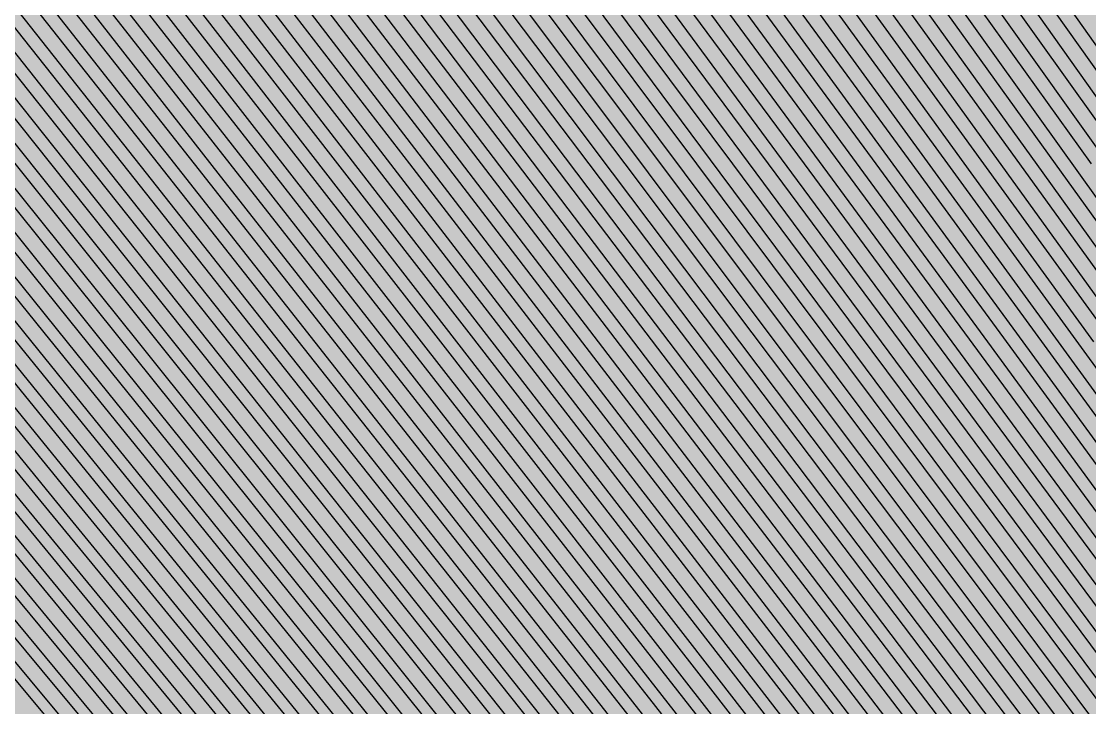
# Model space of a CAD drawing. Header units: metres. Extents: x -7231 to 10969, y -37556 to 1873.
# Drawn here: x 516.9 to 659.1, y -18491.2 to -18399.9 of the extents above; entities that cross this region are included whole.
import ezdxf

# ---------------------------------------------------------------- set-up
doc = ezdxf.new("R2010")
doc.units = ezdxf.units.M
for name, color, linetype in [('Metal1', 4, 'CONTINUOUS'), ('Metal2', 3, 'CONTINUOUS'), ('Polyimide', 7, 'CONTINUOUS')]:
    doc.layers.add(name, color=color, linetype=linetype)

msp = doc.modelspace()

# ---------------------------------------------------------------- hatches: boundary and pattern name
at = {"layer": 'Polyimide'}
msp.add_hatch(color=7, dxfattribs=at).paths.add_polyline_path([(4065.69, -468), (4066.67, -501.99), (4068.51, -535.99), (4071.41, -569.99), (4075.54, -603.99), (4081.04, -637.99), (4088.01, -671.99), (4096.52, -705.98), (4106.62, -739.98), (4118.33, -773.98), (4131.63, -807.98), (4146.49, -841.98), (4162.87, -875.98), (4180.68, -909.97), (4199.83, -943.97), (4220.22, -977.97), (4241.73, -1011.97), (4264.21, -1045.97), (4287.52, -1079.96), (4311.51, -1113.96), (4336.01, -1147.96), (4360.86, -1181.96), (4385.88, -1215.96), (4410.89, -1249.96), (4435.74, -1283.95), (4460.24, -1317.95), (4484.23, -1351.95), (4507.54, -1385.95), (4530.02, -1419.95), (4551.53, -1453.94), (4571.92, -1487.94), (4591.07, -1521.94), (4608.88, -1555.94), (4625.26, -1589.94), (4640.12, -1623.94), (4653.42, -1657.93), (4665.13, -1691.93), (4675.23, -1725.93), (4683.74, -1759.93), (4690.71, -1793.93), (4696.21, -1827.93), (4700.34, -1861.92), (4703.24, -1895.92), (4705.08, -1929.92), (4706.06, -1963.92), (4706.44, -1997.92), (4706.5, -2031.91), (4706.5, -4793.02), (4709.95, -4838.39), (4720.22, -4882.71), (4737.08, -4924.98), (4760.13, -4964.2), (4788.85, -4999.49), (4822.58, -5030.03), (4860.53, -5055.12), (4901.85, -5074.18), (4901.85, -5074.18), (4970.68, -5105.23), (5034.7, -5145.26), (5092.76, -5193.54), (5143.8, -5249.19), (5186.89, -5311.2), (5221.24, -5378.44), (5246.23, -5449.69), (5261.41, -5523.66), (5266.5, -5599), (5261.41, -5674.34), (5246.23, -5748.31), (5221.24, -5819.56), (5186.89, -5886.8), (5143.8, -5948.81), (5092.76, -6004.46), (5034.7, -6052.74), (4970.68, -6092.77), (4901.85, -6123.82), (4860.53, -6142.88), (4822.58, -6167.97), (4788.85, -6198.51), (4760.13, -6233.8), (4737.08, -6273.02), (4720.22, -6315.29), (4709.95, -6359.61), (4706.5, -6404.98), (4706.5, -9221.52), (4709.95, -9266.88), (4720.22, -9311.21), (4737.08, -9353.47), (4760.13, -9392.7), (4788.85, -9427.98), (4822.58, -9458.52), (4860.53, -9483.61), (4901.85, -9502.67), (4970.68, -9533.72), (5034.7, -9573.75), (5092.76, -9622.03), (5143.8, -9677.68), (5186.89, -9739.69), (5221.24, -9806.94), (5246.23, -9878.19), (5261.41, -9952.16), (5266.5, -10027.49), (5261.41, -10102.83), (5246.23, -10176.8), (5221.24, -10248.05), (5186.89, -10315.3), (5143.8, -10377.31), (5092.76, -10432.96), (5034.7, -10481.24), (4970.68, -10521.27), (4901.85, -10552.32), (4860.53, -10571.38), (4822.58, -10596.46), (4788.85, -10627), (4760.13, -10662.29), (4737.08, -10701.52), (4720.22, -10743.78), (4709.95, -10788.1), (4706.5, -10833.47), (4706.5, -13650.01), (4709.95, -13695.38), (4720.22, -13739.7), (4737.08, -13781.96), (4760.13, -13821.19), (4788.85, -13856.48), (4822.58, -13887.02), (4860.53, -13912.11), (4901.85, -13931.17), (4970.68, -13962.22), (5034.7, -14002.25), (5092.76, -14050.53), (5143.8, -14106.18), (5186.89, -14168.19), (5221.24, -14235.43), (5246.23, -14306.68), (5261.41, -14380.65), (5266.5, -14455.99), (5261.41, -14531.33), (5246.23, -14605.29), (5221.24, -14676.55), (5186.89, -14743.79), (5143.8, -14805.8), (5092.76, -14861.45), (5034.7, -14909.73), (4970.68, -14949.76), (4901.85, -14980.81), (4860.53, -14999.87), (4822.58, -15024.96), (4788.85, -15055.5), (4760.13, -15090.79), (4737.08, -15130.01), (4720.22, -15172.27), (4709.95, -15216.6), (4706.5, -15261.97), (4706.5, -15455.99), (4720.95, -15750.04), (4764.14, -16041.26), (4835.68, -16326.84), (4934.86, -16604.04), (5060.74, -16870.18), (5212.09, -17122.7), (5387.47, -17359.17), (5585.18, -17577.31), (5803.32, -17775.02), (6039.79, -17950.4), (6292.31, -18101.75), (6558.45, -18227.63), (6835.65, -18326.81), (7121.23, -18398.34), (7412.45, -18441.54), (7706.5, -18455.99), (9969.01, -18455.99), (10047.42, -18459.84), (10125.08, -18471.36), (10201.23, -18490.44), (10275.15, -18516.89), (10346.12, -18550.45), (10413.46, -18590.81), (10476.52, -18637.58), (10534.69, -18690.3), (10587.41, -18748.47), (10634.18, -18811.53), (10674.54, -18878.87), (10708.11, -18949.84), (10734.56, -19023.76), (10753.63, -19099.92), (10765.15, -19177.58), (10769.01, -19255.99), (10769.01, -20895.8), (10730.24, -20951.41), (10694.6, -21009.08), (10662.21, -21068.63), (10633.17, -21129.89), (10607.55, -21192.66), (10585.45, -21256.74), (10566.93, -21321.96), (10552.05, -21388.09), (10540.84, -21454.95), (10533.35, -21522.33), (10529.6, -21590.02), (10529.6, -21657.81), (10533.35, -21725.5), (10540.84, -21792.87), (10552.05, -21859.73), (10566.93, -21925.87), (10585.45, -21991.08), (10607.55, -22055.17), (10633.17, -22117.94), (10662.21, -22179.19), (10694.6, -22238.74), (10730.24, -22296.41), (10769.01, -22352.03), (10769.01, -32454.24), (10728.74, -32510.49), (10691.72, -32568.92), (10658.05, -32629.35), (10627.85, -32691.58), (10601.2, -32755.42), (10578.21, -32820.67), (10558.93, -32887.1), (10543.44, -32954.52), (10531.77, -33022.71), (10523.97, -33091.44), (10520.07, -33160.51), (10520.07, -33229.69), (10523.97, -33298.75), (10531.77, -33367.49), (10543.44, -33435.67), (10558.93, -33503.09), (10578.21, -33569.53), (10601.2, -33634.77), (10627.85, -33698.61), (10658.05, -33760.85), (10691.72, -33821.28), (10728.74, -33879.71), (10769.01, -33935.96), (10769.01, -36556), (10765.15, -36634.41), (10753.63, -36712.07), (10734.56, -36788.23), (10708.11, -36862.15), (10674.54, -36933.12), (10634.18, -37000.46), (10587.41, -37063.51), (10534.69, -37121.69), (10476.52, -37174.41), (10413.46, -37221.18), (10346.12, -37261.54), (10275.15, -37295.1), (10201.23, -37321.55), (10125.08, -37340.63), (10047.42, -37352.15), (9969.01, -37356), (-6231.01, -37356), (-6309.42, -37352.15), (-6387.08, -37340.63), (-6463.23, -37321.55), (-6537.15, -37295.1), (-6608.12, -37261.54), (-6675.46, -37221.18), (-6738.52, -37174.41), (-6796.69, -37121.69), (-6849.41, -37063.51), (-6896.18, -37000.46), (-6936.54, -36933.12), (-6970.11, -36862.15), (-6996.56, -36788.23), (-7015.63, -36712.07), (-7027.15, -36634.41), (-7031.01, -36556), (-7031.01, -33936), (-6990.74, -33879.75), (-6953.7, -33821.31), (-6920.03, -33760.88), (-6889.82, -33698.64), (-6863.18, -33634.8), (-6840.18, -33569.55), (-6820.9, -33503.11), (-6805.4, -33435.69), (-6793.74, -33367.49), (-6785.94, -33298.75), (-6782.03, -33229.68), (-6782.03, -33160.5), (-6785.94, -33091.43), (-6793.74, -33022.69), (-6805.4, -32954.5), (-6820.9, -32887.07), (-6840.18, -32820.63), (-6863.18, -32755.39), (-6889.82, -32691.54), (-6920.03, -32629.3), (-6953.7, -32568.87), (-6990.74, -32510.43), (-7031.01, -32454.18), (-7031.01, -22364.83), (-6990.74, -22308.58), (-6953.7, -22250.14), (-6920.03, -22189.71), (-6889.82, -22127.47), (-6863.18, -22063.62), (-6840.18, -21998.38), (-6820.9, -21931.94), (-6805.4, -21864.51), (-6793.74, -21796.32), (-6785.94, -21727.58), (-6782.03, -21658.51), (-6782.03, -21589.33), (-6785.94, -21520.26), (-6793.74, -21451.52), (-6805.4, -21383.32), (-6820.9, -21315.9), (-6840.18, -21249.46), (-6863.18, -21184.21), (-6889.82, -21120.37), (-6920.03, -21058.13), (-6953.7, -20997.7), (-6990.74, -20939.26), (-7031.01, -20883.01), (-7031.01, -19255.99), (-7027.15, -19177.58), (-7015.63, -19099.92), (-6996.56, -19023.76), (-6970.11, -18949.84), (-6936.54, -18878.87), (-6896.18, -18811.53), (-6849.41, -18748.47), (-6796.69, -18690.3), (-6738.52, -18637.58), (-6675.46, -18590.81), (-6608.12, -18550.45), (-6537.15, -18516.89), (-6463.23, -18490.44), (-6387.08, -18471.36), (-6309.42, -18459.84), (-6231.01, -18455.99), (-3968.5, -18455.99), (-3674.45, -18441.54), (-3383.23, -18398.34), (-3097.65, -18326.81), (-2820.45, -18227.63), (-2554.31, -18101.75), (-2301.79, -17950.4), (-2065.32, -17775.02), (-1847.18, -17577.31), (-1649.47, -17359.17), (-1474.09, -17122.7), (-1322.74, -16870.18), (-1196.86, -16604.04), (-1097.68, -16326.84), (-1026.14, -16041.26), (-982.95, -15750.04), (-968.5, -15455.99), (-968.5, -15261.97), (-971.95, -15216.6), (-982.22, -15172.27), (-999.08, -15130.01), (-1022.13, -15090.79), (-1050.85, -15055.5), (-1084.58, -15024.96), (-1122.53, -14999.87), (-1163.85, -14980.81), (-1232.68, -14949.76), (-1296.7, -14909.73), (-1354.76, -14861.45), (-1405.8, -14805.8), (-1448.89, -14743.79), (-1483.24, -14676.55), (-1508.23, -14605.29), (-1523.41, -14531.33), (-1528.5, -14455.99), (-1523.41, -14380.65), (-1508.23, -14306.68), (-1483.24, -14235.43), (-1448.89, -14168.19), (-1405.8, -14106.18), (-1354.76, -14050.53), (-1296.7, -14002.25), (-1232.68, -13962.22), (-1163.85, -13931.17), (-1122.53, -13912.11), (-1084.58, -13887.02), (-1050.85, -13856.48), (-1022.13, -13821.19), (-999.08, -13781.96), (-982.22, -13739.7), (-971.95, -13695.38), (-968.5, -13650.01), (-968.5, -12309.64), (-971.95, -12264.27), (-982.22, -12219.94), (-999.08, -12177.68), (-1022.13, -12138.46), (-1050.85, -12103.17), (-1084.58, -12072.63), (-1122.53, -12047.54), (-1163.85, -12028.48), (-1232.68, -11997.43), (-1296.7, -11957.4), (-1354.76, -11909.12), (-1405.8, -11853.47), (-1448.89, -11791.46), (-1483.24, -11724.22), (-1508.23, -11652.96), (-1523.41, -11579), (-1528.5, -11503.66), (-1523.41, -11428.32), (-1508.23, -11354.35), (-1483.24, -11283.1), (-1448.89, -11215.86), (-1405.8, -11153.85), (-1354.76, -11098.2), (-1296.7, -11049.92), (-1232.68, -11009.89), (-1163.85, -10978.84), (-1122.53, -10959.78), (-1084.58, -10934.69), (-1050.85, -10904.15), (-1022.13, -10868.86), (-999.08, -10829.63), (-982.22, -10787.37), (-971.95, -10743.05), (-968.5, -10697.68), (-968.5, -9357.31), (-971.95, -9311.94), (-982.22, -9267.62), (-999.08, -9225.35), (-1022.13, -9186.13), (-1050.85, -9150.84), (-1084.58, -9120.3), (-1122.53, -9095.21), (-1163.85, -9076.15), (-1163.85, -9076.15), (-1232.68, -9045.1), (-1296.7, -9005.07), (-1354.76, -8956.79), (-1405.8, -8901.14), (-1448.89, -8839.13), (-1483.24, -8771.89), (-1508.23, -8700.64), (-1523.41, -8626.67), (-1528.5, -8551.33), (-1523.41, -8475.99), (-1508.23, -8402.02), (-1483.24, -8330.77), (-1448.89, -8263.53), (-1405.8, -8201.52), (-1354.76, -8145.87), (-1296.7, -8097.59), (-1232.68, -8057.56), (-1163.85, -8026.51), (-1163.85, -8026.51), (-1122.53, -8007.45), (-1084.58, -7982.36), (-1050.85, -7951.82), (-1022.13, -7916.53), (-999.08, -7877.31), (-982.22, -7835.04), (-971.95, -7790.72), (-968.5, -7745.35), (-968.5, -6404.98), (-971.95, -6359.61), (-982.22, -6315.29), (-999.08, -6273.02), (-1022.13, -6233.8), (-1050.85, -6198.51), (-1084.58, -6167.97), (-1122.53, -6142.88), (-1163.85, -6123.82), (-1163.85, -6123.82), (-1232.68, -6092.77), (-1296.7, -6052.74), (-1354.76, -6004.46), (-1405.8, -5948.81), (-1448.89, -5886.8), (-1483.24, -5819.56), (-1508.23, -5748.31), (-1523.41, -5674.34), (-1528.5, -5599), (-1523.41, -5523.66), (-1508.23, -5449.69), (-1483.24, -5378.44), (-1448.89, -5311.2), (-1405.8, -5249.19), (-1354.76, -5193.54), (-1296.7, -5145.26), (-1232.68, -5105.23), (-1163.85, -5074.18), (-1163.85, -5074.18), (-1122.53, -5055.12), (-1084.58, -5030.03), (-1050.85, -4999.49), (-1022.13, -4964.2), (-999.08, -4924.98), (-982.22, -4882.71), (-971.95, -4838.39), (-968.5, -4793.02), (-968.5, -2031.91), (-968.44, -1997.92), (-968.06, -1963.92), (-967.05, -1929.92), (-965.18, -1895.92), (-962.22, -1861.92), (-958.01, -1827.93), (-952.41, -1793.93), (-945.31, -1759.93), (-936.64, -1725.93), (-926.35, -1691.93), (-914.43, -1657.93), (-900.88, -1623.94), (-885.74, -1589.94), (-869.05, -1555.94), (-850.91, -1521.94), (-831.4, -1487.94), (-810.63, -1453.94), (-788.72, -1419.95), (-765.82, -1385.95), (-742.07, -1351.95), (-717.63, -1317.95), (-692.67, -1283.95), (-667.36, -1249.96), (-641.88, -1215.96), (-616.39, -1181.96), (-591.08, -1147.96), (-566.12, -1113.96), (-541.68, -1079.96), (-517.93, -1045.97), (-495.03, -1011.97), (-473.12, -977.97), (-452.35, -943.97), (-432.84, -909.97), (-414.7, -875.98), (-398.01, -841.98), (-382.87, -807.98), (-369.32, -773.98), (-357.4, -739.98), (-347.11, -705.98), (-338.44, -671.99), (-331.34, -637.99), (-325.74, -603.99), (-321.53, -569.99), (-318.57, -535.99), (-316.7, -501.99), (-315.69, -468), (-315.31, -434), (-315.25, -400), (-315.25, 401), (-315.25, 451), (-315.25, 1644), (-270.25, 1644), (-270.03, 1637.13), (-269.35, 1630.29), (-268.23, 1623.52), (-266.67, 1616.82), (-264.68, 1610.25), (-262.26, 1603.82), (-259.42, 1597.56), (-256.18, 1591.5), (-252.55, 1585.67), (-248.55, 1580.08), (-244.19, 1574.77), (-239.5, 1569.75), (-234.48, 1565.06), (-229.17, 1560.7), (-223.58, 1556.7), (-217.75, 1553.07), (-211.69, 1549.83), (-205.43, 1546.99), (-199, 1544.57), (-192.43, 1542.58), (-185.73, 1541.02), (-178.96, 1539.9), (-172.12, 1539.22), (-165.25, 1539), (-158.38, 1539.22), (-151.54, 1539.9), (-144.77, 1541.02), (-138.07, 1542.58), (-131.5, 1544.57), (-125.07, 1546.99), (-118.81, 1549.83), (-112.75, 1553.07), (-106.92, 1556.7), (-101.33, 1560.7), (-96.02, 1565.06), (-91, 1569.75), (-86.31, 1574.77), (-81.95, 1580.08), (-77.95, 1585.67), (-74.32, 1591.5), (-71.08, 1597.56), (-68.24, 1603.82), (-65.82, 1610.25), (-63.83, 1616.82), (-62.27, 1623.52), (-61.15, 1630.29), (-60.47, 1637.13), (-60.25, 1644), (1853, 1644), (1853, 1573), (3815.25, 1573), (3815.46, 1579.54), (3816.11, 1586.05), (3817.17, 1592.51), (3818.66, 1598.88), (3820.56, 1605.14), (3822.86, 1611.27), (3825.56, 1617.23), (3828.65, 1623), (3832.1, 1628.56), (3835.91, 1633.88), (3840.07, 1638.93), (3844.54, 1643.71), (3849.32, 1648.18), (3854.37, 1652.34), (3859.69, 1656.15), (3865.25, 1659.6), (3871.02, 1662.69), (3876.98, 1665.39), (3883.11, 1667.69), (3889.37, 1669.59), (3895.74, 1671.08), (3902.2, 1672.14), (3908.71, 1672.79), (3915.25, 1673), (3921.79, 1672.79), (3928.3, 1672.14), (3934.76, 1671.08), (3941.13, 1669.59), (3947.39, 1667.69), (3953.52, 1665.39), (3959.48, 1662.69), (3965.25, 1659.6), (3970.81, 1656.15), (3976.13, 1652.34), (3981.18, 1648.18), (3985.96, 1643.71), (3990.43, 1638.93), (3994.59, 1633.88), (3998.4, 1628.56), (4001.85, 1623), (4004.94, 1617.23), (4007.64, 1611.27), (4009.94, 1605.14), (4011.84, 1598.88), (4013.33, 1592.51), (4014.39, 1586.05), (4015.04, 1579.54), (4015.25, 1573), (4065.25, 1573), (4065.25, 451), (4065.25, 401), (4065.25, -400), (4065.31, -434), (4065.69, -468)])

# ---------------------------------------------------------------- linework, layer by layer
at = {"layer": 'Metal1'}
for points in [[(666.5, -18555.05), (649.12, -18532.55), (631.73, -18510.05), (614.35, -18487.55), (596.96, -18465.05), (579.58, -18442.55), (562.19, -18420.05), (544.81, -18397.55), (527.42, -18375.05), (510.04, -18352.55), (492.65, -18330.05), (475.27, -18307.55), (457.88, -18285.05), (440.5, -18262.55), (423.11, -18240.04), (405.73, -18217.54), (388.34, -18195.04), (370.96, -18172.54), (353.57, -18150.04), (336.18, -18127.54), (318.8, -18105.04), (301.41, -18082.54), (284.03, -18060.04), (266.64, -18037.54)], [(675.29, -18555.05), (658.03, -18532.55), (640.77, -18510.05), (623.52, -18487.55), (606.26, -18465.05), (589, -18442.55), (571.74, -18420.05), (554.48, -18397.55), (537.23, -18375.05), (519.97, -18352.55), (502.71, -18330.04), (485.45, -18307.54), (468.19, -18285.04), (450.93, -18262.54), (433.68, -18240.04), (416.42, -18217.54), (399.16, -18195.04), (381.9, -18172.54), (364.64, -18150.04), (347.39, -18127.54), (330.13, -18105.04), (312.87, -18082.54), (295.61, -18060.04), (278.35, -18037.54)], [(666.94, -18532.55), (649.81, -18510.05), (632.68, -18487.55), (615.55, -18465.05), (598.42, -18442.54), (581.29, -18420.04), (564.16, -18397.54), (547.03, -18375.04), (529.9, -18352.54), (512.77, -18330.04), (495.63, -18307.54), (478.5, -18285.04), (461.37, -18262.54), (444.24, -18240.04), (427.11, -18217.54), (409.98, -18195.04), (392.85, -18172.54), (375.72, -18150.04), (358.59, -18127.54), (341.46, -18105.03), (324.32, -18082.53), (307.19, -18060.03), (290.06, -18037.53)], [(675.86, -18532.54), (658.85, -18510.04), (641.85, -18487.54), (624.85, -18465.04), (607.84, -18442.54), (590.84, -18420.04), (573.83, -18397.54), (556.83, -18375.04), (539.83, -18352.54), (522.82, -18330.04), (505.82, -18307.54), (488.81, -18285.04), (471.81, -18262.54), (454.81, -18240.04), (437.8, -18217.54), (420.8, -18195.03), (403.8, -18172.53), (386.79, -18150.03), (369.79, -18127.53), (352.78, -18105.03), (335.78, -18082.53), (318.78, -18060.03), (301.77, -18037.53)], [(667.89, -18510.04), (651.02, -18487.54), (634.14, -18465.04), (617.26, -18442.54), (600.39, -18420.04), (583.51, -18397.54), (566.63, -18375.04), (549.76, -18352.54), (532.88, -18330.04), (516, -18307.54), (499.13, -18285.03), (482.25, -18262.53), (465.37, -18240.03), (448.5, -18217.53), (431.62, -18195.03), (414.74, -18172.53), (397.87, -18150.03), (380.99, -18127.53), (364.11, -18105.03), (347.23, -18082.53), (330.36, -18060.03), (313.48, -18037.53)], [(660.18, -18487.54), (643.43, -18465.04), (626.68, -18442.54), (609.93, -18420.04), (593.18, -18397.53), (576.43, -18375.03), (559.69, -18352.53), (542.94, -18330.03), (526.19, -18307.53), (509.44, -18285.03), (492.69, -18262.53), (475.94, -18240.03), (459.19, -18217.53), (442.44, -18195.03), (425.69, -18172.53), (408.94, -18150.03), (392.19, -18127.53), (375.44, -18105.03), (358.69, -18082.53), (341.94, -18060.02), (325.19, -18037.52)], [(669.35, -18487.53), (652.73, -18465.03), (636.1, -18442.53), (619.48, -18420.03), (602.86, -18397.53), (586.24, -18375.03), (569.61, -18352.53), (552.99, -18330.03), (536.37, -18307.53), (519.75, -18285.03), (503.13, -18262.53), (486.5, -18240.03), (469.88, -18217.53), (453.26, -18195.03), (436.64, -18172.53), (420.01, -18150.02), (403.39, -18127.52), (386.77, -18105.02), (370.15, -18082.52), (353.52, -18060.02), (336.9, -18037.52)], [(662.02, -18465.03), (645.53, -18442.53), (629.03, -18420.03), (612.54, -18397.53), (596.04, -18375.03), (579.54, -18352.53), (563.05, -18330.03), (546.55, -18307.53), (530.06, -18285.03), (513.56, -18262.52), (497.07, -18240.02), (480.57, -18217.52), (464.08, -18195.02), (447.58, -18172.52), (431.09, -18150.02), (414.59, -18127.52), (398.1, -18105.02), (381.6, -18082.52), (365.11, -18060.02), (348.61, -18037.52)], [(250.85, -18058.81), (268.62, -18081.31), (286.38, -18103.81), (304.15, -18126.31), (321.92, -18148.81), (339.68, -18171.31), (357.45, -18193.81), (375.22, -18216.31), (392.98, -18238.81), (410.75, -18261.31), (428.52, -18283.81), (446.28, -18306.32), (464.05, -18328.82), (481.82, -18351.32), (499.58, -18373.82), (517.35, -18396.32), (535.12, -18418.82), (552.88, -18441.32), (570.65, -18463.82), (588.42, -18486.32), (606.18, -18508.82), (623.95, -18531.32), (641.72, -18553.82), (659.48, -18576.32)], [(262.44, -18058.81), (280.08, -18081.31), (297.72, -18103.81), (315.36, -18126.31), (333, -18148.81), (350.64, -18171.31), (368.28, -18193.81), (385.91, -18216.32), (403.55, -18238.82), (421.19, -18261.32), (438.83, -18283.82), (456.47, -18306.32), (474.11, -18328.82), (491.75, -18351.32), (509.39, -18373.82), (527.03, -18396.32), (544.67, -18418.82), (562.31, -18441.32), (579.95, -18463.82), (597.59, -18486.32), (615.23, -18508.82), (632.87, -18531.32), (650.51, -18553.83), (668.15, -18576.33)], [(274.02, -18058.81), (291.54, -18081.31), (309.05, -18103.81), (326.56, -18126.32), (344.07, -18148.82), (361.59, -18171.32), (379.1, -18193.82), (396.61, -18216.32), (414.12, -18238.82), (431.64, -18261.32), (449.15, -18283.82), (466.66, -18306.32), (484.17, -18328.82), (501.69, -18351.32), (519.2, -18373.82), (536.71, -18396.32), (554.22, -18418.82), (571.74, -18441.32), (589.25, -18463.83), (606.76, -18486.33), (624.27, -18508.83), (641.79, -18531.33), (659.3, -18553.83)], [(285.61, -18058.82), (303, -18081.32), (320.38, -18103.82), (337.77, -18126.32), (355.15, -18148.82), (372.54, -18171.32), (389.92, -18193.82), (407.31, -18216.32), (424.69, -18238.82), (442.08, -18261.32), (459.46, -18283.82), (476.85, -18306.32), (494.23, -18328.82), (511.62, -18351.33), (529.01, -18373.83), (546.39, -18396.33), (563.78, -18418.83), (581.16, -18441.33), (598.55, -18463.83), (615.93, -18486.33), (633.32, -18508.83), (650.7, -18531.33), (668.09, -18553.83)], [(297.2, -18058.82), (314.46, -18081.32), (331.71, -18103.82), (348.97, -18126.32), (366.23, -18148.82), (383.49, -18171.32), (400.75, -18193.82), (418.01, -18216.32), (435.26, -18238.82), (452.52, -18261.33), (469.78, -18283.83), (487.04, -18306.33), (504.3, -18328.83), (521.55, -18351.33), (538.81, -18373.83), (556.07, -18396.33), (573.33, -18418.83), (590.59, -18441.33), (607.84, -18463.83), (625.1, -18486.33), (642.36, -18508.83), (659.62, -18531.33)], [(308.78, -18058.82), (325.92, -18081.32), (343.05, -18103.82), (360.18, -18126.32), (377.31, -18148.82), (394.44, -18171.33), (411.57, -18193.83), (428.7, -18216.33), (445.83, -18238.83), (462.96, -18261.33), (480.09, -18283.83), (497.23, -18306.33), (514.36, -18328.83), (531.49, -18351.33), (548.62, -18373.83), (565.75, -18396.33), (582.88, -18418.83), (600.01, -18441.33), (617.14, -18463.83), (634.27, -18486.33), (651.4, -18508.84), (668.54, -18531.34)], [(320.37, -18058.82), (337.38, -18081.33), (354.38, -18103.83), (371.38, -18126.33), (388.39, -18148.83), (405.39, -18171.33), (422.39, -18193.83), (439.4, -18216.33), (456.4, -18238.83), (473.41, -18261.33), (490.41, -18283.83), (507.41, -18306.33), (524.42, -18328.83), (541.42, -18351.33), (558.43, -18373.83), (575.43, -18396.33), (592.43, -18418.84), (609.44, -18441.34), (626.44, -18463.84), (643.44, -18486.34), (660.45, -18508.84)], [(331.96, -18058.83), (348.83, -18081.33), (365.71, -18103.83), (382.59, -18126.33), (399.47, -18148.83), (416.34, -18171.33), (433.22, -18193.83), (450.1, -18216.33), (466.97, -18238.83), (483.85, -18261.33), (500.73, -18283.83), (517.6, -18306.34), (534.48, -18328.84), (551.36, -18351.34), (568.23, -18373.84), (585.11, -18396.34), (601.99, -18418.84), (618.86, -18441.34), (635.74, -18463.84), (652.62, -18486.34), (669.49, -18508.84)], [(343.54, -18058.83), (360.29, -18081.33), (377.04, -18103.83), (393.79, -18126.33), (410.54, -18148.83), (427.29, -18171.33), (444.04, -18193.83), (460.79, -18216.34), (477.54, -18238.84), (494.29, -18261.34), (511.04, -18283.84), (527.79, -18306.34), (544.54, -18328.84), (561.29, -18351.34), (578.04, -18373.84), (594.79, -18396.34), (611.54, -18418.84), (628.29, -18441.34), (645.04, -18463.84), (661.79, -18486.34)], [(355.13, -18058.83), (371.75, -18081.33), (388.38, -18103.83), (405, -18126.34), (421.62, -18148.84), (438.24, -18171.34), (454.87, -18193.84), (471.49, -18216.34), (488.11, -18238.84), (504.73, -18261.34), (521.36, -18283.84), (537.98, -18306.34), (554.6, -18328.84), (571.22, -18351.34), (587.85, -18373.84), (604.47, -18396.34), (621.09, -18418.84), (637.71, -18441.35), (654.34, -18463.85), (670.96, -18486.35)], [(366.72, -18058.84), (383.21, -18081.34), (399.71, -18103.84), (416.2, -18126.34), (432.7, -18148.84), (449.19, -18171.34), (465.69, -18193.84), (482.19, -18216.34), (498.68, -18238.84), (515.18, -18261.34), (531.67, -18283.84), (548.17, -18306.34), (564.66, -18328.84), (581.16, -18351.35), (597.65, -18373.85), (614.15, -18396.35), (630.64, -18418.85), (647.14, -18441.35), (663.63, -18463.85)], [(378.3, -18058.84), (394.67, -18081.34), (411.04, -18103.84), (427.41, -18126.34), (443.78, -18148.84), (460.15, -18171.34), (476.51, -18193.84), (492.88, -18216.34), (509.25, -18238.84), (525.62, -18261.35), (541.99, -18283.85), (558.36, -18306.35), (574.72, -18328.85), (591.09, -18351.35), (607.46, -18373.85), (623.83, -18396.35), (640.2, -18418.85), (656.56, -18441.35), (672.93, -18463.85)], [(389.89, -18058.84), (406.13, -18081.34), (422.37, -18103.84), (438.61, -18126.34), (454.86, -18148.85), (471.1, -18171.35), (487.34, -18193.85), (503.58, -18216.35), (519.82, -18238.85), (536.06, -18261.35), (552.3, -18283.85), (568.54, -18306.35), (584.78, -18328.85), (601.03, -18351.35), (617.27, -18373.85), (633.51, -18396.35), (649.75, -18418.85), (665.99, -18441.35)], [(401.48, -18058.85), (417.59, -18081.35), (433.71, -18103.85), (449.82, -18126.35), (465.93, -18148.85), (482.05, -18171.35), (498.16, -18193.85), (514.28, -18216.35), (530.39, -18238.85), (546.5, -18261.35), (562.62, -18283.85), (578.73, -18306.35), (594.85, -18328.85), (610.96, -18351.35), (627.07, -18373.85), (643.19, -18396.36), (659.3, -18418.86)], [(413.06, -18058.85), (429.05, -18081.35), (445.04, -18103.85), (461.03, -18126.35), (477.01, -18148.85), (493, -18171.35), (508.99, -18193.85), (524.97, -18216.35), (540.96, -18238.85), (556.95, -18261.35), (572.93, -18283.86), (588.92, -18306.36), (604.91, -18328.86), (620.89, -18351.36), (636.88, -18373.86), (652.87, -18396.36), (668.85, -18418.86)], [(671.32, -18465.03), (654.95, -18442.53), (638.58, -18420.03), (622.21, -18397.53), (605.84, -18375.03), (589.47, -18352.52), (573.11, -18330.02), (556.74, -18307.52), (540.37, -18285.02), (524, -18262.52), (507.63, -18240.02), (491.26, -18217.52), (474.9, -18195.02), (458.53, -18172.52), (442.16, -18150.02), (425.79, -18127.52), (409.42, -18105.02), (393.06, -18082.52), (376.69, -18060.02)], [(664.37, -18442.52), (648.13, -18420.02), (631.89, -18397.52), (615.64, -18375.02), (599.4, -18352.52), (583.16, -18330.02), (566.92, -18307.52), (550.68, -18285.02), (534.44, -18262.52), (518.2, -18240.02), (501.96, -18217.52), (485.72, -18195.02), (469.48, -18172.52), (453.23, -18150.02), (436.99, -18127.51), (420.75, -18105.01), (404.51, -18082.51), (388.27, -18060.01)], [(673.79, -18442.52), (657.68, -18420.02), (641.56, -18397.52), (625.45, -18375.02), (609.33, -18352.52), (593.22, -18330.02), (577.11, -18307.52), (560.99, -18285.02), (544.88, -18262.52), (528.76, -18240.02), (512.65, -18217.51), (496.54, -18195.01), (480.42, -18172.51), (464.31, -18150.01), (448.19, -18127.51), (432.08, -18105.01), (415.97, -18082.51), (399.85, -18060.01)], [(667.22, -18420.02), (651.24, -18397.52), (635.25, -18375.02), (619.26, -18352.52), (603.28, -18330.01), (587.29, -18307.51), (571.3, -18285.01), (555.32, -18262.51), (539.33, -18240.01), (523.34, -18217.51), (507.36, -18195.01), (491.37, -18172.51), (475.38, -18150.01), (459.39, -18127.51), (443.41, -18105.01), (427.42, -18082.51), (411.43, -18060.01)], [(214.51, -18126.29), (233.29, -18148.79), (252.08, -18171.29), (270.86, -18193.79), (289.64, -18216.29), (308.43, -18238.79), (327.21, -18261.29), (346, -18283.79), (364.78, -18306.29), (383.56, -18328.79), (402.35, -18351.3), (421.13, -18373.8), (439.91, -18396.3), (458.7, -18418.8), (477.48, -18441.3), (496.27, -18463.8), (515.05, -18486.3), (533.83, -18508.8), (552.62, -18531.3), (571.4, -18553.8), (590.18, -18576.3), (608.97, -18598.8), (627.75, -18621.3), (646.53, -18643.8)], [(225.71, -18126.29), (244.37, -18148.79), (263.03, -18171.29), (281.68, -18193.79), (300.34, -18216.29), (319, -18238.79), (337.65, -18261.3), (356.31, -18283.8), (374.97, -18306.3), (393.62, -18328.8), (412.28, -18351.3), (430.94, -18373.8), (449.59, -18396.3), (468.25, -18418.8), (486.91, -18441.3), (505.56, -18463.8), (524.22, -18486.3), (542.88, -18508.8), (561.53, -18531.3), (580.19, -18553.8), (598.85, -18576.3), (617.5, -18598.81), (636.16, -18621.31), (654.82, -18643.81)], [(653.28, -18645.08), (634.62, -18622.58), (615.96, -18600.08), (597.31, -18577.58), (578.65, -18555.08), (559.99, -18532.58), (541.34, -18510.08), (522.68, -18487.58), (504.02, -18465.08), (485.37, -18442.58), (466.71, -18420.08), (448.05, -18397.58), (429.4, -18375.08), (410.74, -18352.57), (392.08, -18330.07), (373.43, -18307.57), (354.77, -18285.07), (336.11, -18262.57), (317.46, -18240.07), (298.8, -18217.57), (280.14, -18195.07), (261.49, -18172.57), (242.83, -18150.07), (224.18, -18127.57)], [(661.55, -18645.08), (643.02, -18622.58), (624.49, -18600.08), (605.97, -18577.58), (587.44, -18555.08), (568.91, -18532.58), (550.38, -18510.08), (531.85, -18487.58), (513.32, -18465.08), (494.79, -18442.57), (476.26, -18420.07), (457.73, -18397.57), (439.2, -18375.07), (420.67, -18352.57), (402.14, -18330.07), (383.61, -18307.57), (365.08, -18285.07), (346.55, -18262.57), (328.02, -18240.07)], [(329.57, -18238.8), (348.1, -18261.3), (366.63, -18283.8), (385.16, -18306.3), (403.69, -18328.8), (422.21, -18351.3), (440.74, -18373.8), (459.27, -18396.3), (477.8, -18418.8), (496.33, -18441.3), (514.86, -18463.8), (533.39, -18486.3), (551.92, -18508.81), (570.45, -18531.31), (588.98, -18553.81), (607.51, -18576.31), (626.04, -18598.81), (644.57, -18621.31), (663.1, -18643.81)], [(669.83, -18645.08), (651.43, -18622.58), (633.03, -18600.08), (614.62, -18577.58), (596.22, -18555.08), (577.82, -18532.58), (559.42, -18510.07), (541.01, -18487.57), (522.61, -18465.07), (504.21, -18442.57), (485.81, -18420.07), (467.4, -18397.57), (449, -18375.07), (430.6, -18352.57), (412.2, -18330.07), (393.8, -18307.57), (375.39, -18285.07), (356.99, -18262.57), (338.59, -18240.07)], [(340.14, -18238.8), (358.54, -18261.3), (376.94, -18283.8), (395.34, -18306.3), (413.75, -18328.8), (432.15, -18351.3), (450.55, -18373.8), (468.95, -18396.3), (487.36, -18418.81), (505.76, -18441.31), (524.16, -18463.81), (542.56, -18486.31), (560.96, -18508.81), (579.37, -18531.31), (597.77, -18553.81), (616.17, -18576.31), (634.57, -18598.81), (652.98, -18621.31), (671.38, -18643.81)], [(659.83, -18622.58), (641.56, -18600.07), (623.28, -18577.57), (605.01, -18555.07), (586.73, -18532.57), (568.46, -18510.07), (550.18, -18487.57), (531.91, -18465.07), (513.63, -18442.57), (495.36, -18420.07), (477.08, -18397.57), (458.81, -18375.07), (440.53, -18352.57), (422.25, -18330.07), (403.98, -18307.57), (385.7, -18285.06), (367.43, -18262.56), (349.15, -18240.06)], [(350.71, -18238.8), (368.98, -18261.3), (387.26, -18283.8), (405.53, -18306.3), (423.81, -18328.81), (442.08, -18351.31), (460.36, -18373.81), (478.63, -18396.31), (496.91, -18418.81), (515.18, -18441.31), (533.46, -18463.81), (551.73, -18486.31), (570.01, -18508.81), (588.28, -18531.31), (606.56, -18553.81), (624.83, -18576.31), (643.11, -18598.81), (661.38, -18621.31)], [(668.24, -18622.57), (650.09, -18600.07), (631.94, -18577.57), (613.79, -18555.07), (595.64, -18532.57), (577.5, -18510.07), (559.35, -18487.57), (541.2, -18465.07), (523.05, -18442.57), (504.9, -18420.07), (486.76, -18397.57), (468.61, -18375.06), (450.46, -18352.56), (432.31, -18330.06), (414.16, -18307.56), (396.02, -18285.06), (377.87, -18262.56), (359.72, -18240.06)], [(361.28, -18238.81), (379.42, -18261.31), (397.57, -18283.81), (415.72, -18306.31), (433.87, -18328.81), (452.02, -18351.31), (470.16, -18373.81), (488.31, -18396.31), (506.46, -18418.81), (524.61, -18441.31), (542.76, -18463.81), (560.9, -18486.31), (579.05, -18508.81), (597.2, -18531.31), (615.35, -18553.81), (633.5, -18576.32), (651.64, -18598.82), (669.79, -18621.32)], [(676.64, -18622.57), (658.62, -18600.07), (640.6, -18577.57), (622.58, -18555.07), (604.56, -18532.57), (586.54, -18510.07), (568.51, -18487.57), (550.49, -18465.07), (532.47, -18442.56), (514.45, -18420.06), (496.43, -18397.56), (478.41, -18375.06), (460.39, -18352.56), (442.37, -18330.06), (424.35, -18307.56), (406.33, -18285.06), (388.31, -18262.56), (370.28, -18240.06)], [(371.85, -18238.81), (389.87, -18261.31), (407.89, -18283.81), (425.91, -18306.31), (443.93, -18328.81), (461.95, -18351.31), (479.97, -18373.81), (497.99, -18396.31), (516.01, -18418.81), (534.03, -18441.31), (552.05, -18463.81), (570.08, -18486.32), (588.1, -18508.82), (606.12, -18531.32), (624.14, -18553.82), (642.16, -18576.32), (660.18, -18598.82)], [(667.15, -18600.07), (649.26, -18577.57), (631.36, -18555.07), (613.47, -18532.56), (595.58, -18510.06), (577.68, -18487.56), (559.79, -18465.06), (541.89, -18442.56), (524, -18420.06), (506.11, -18397.56), (488.21, -18375.06), (470.32, -18352.56), (452.42, -18330.06), (434.53, -18307.56), (416.64, -18285.06), (398.74, -18262.56), (380.85, -18240.06)], [(382.42, -18238.81), (400.31, -18261.31), (418.2, -18283.81), (436.1, -18306.31), (453.99, -18328.81), (471.88, -18351.31), (489.78, -18373.81), (507.67, -18396.32), (525.57, -18418.82), (543.46, -18441.32), (561.35, -18463.82), (579.25, -18486.32), (597.14, -18508.82), (615.03, -18531.32), (632.93, -18553.82), (650.82, -18576.32), (668.72, -18598.82)], [(675.68, -18600.06), (657.92, -18577.56), (640.15, -18555.06), (622.38, -18532.56), (604.62, -18510.06), (586.85, -18487.56), (569.08, -18465.06), (551.32, -18442.56), (533.55, -18420.06), (515.78, -18397.56), (498.02, -18375.06), (480.25, -18352.56), (462.48, -18330.06), (444.72, -18307.55), (426.95, -18285.05), (409.18, -18262.55), (391.42, -18240.05)], [(666.57, -18577.56), (648.93, -18555.06), (631.29, -18532.56), (613.65, -18510.06), (596.02, -18487.56), (578.38, -18465.06), (560.74, -18442.56), (543.1, -18420.06), (525.46, -18397.55), (507.82, -18375.05), (490.18, -18352.55), (472.54, -18330.05), (454.9, -18307.55), (437.26, -18285.05), (419.62, -18262.55), (401.98, -18240.05)], [(675.23, -18577.56), (657.72, -18555.06), (640.21, -18532.56), (622.69, -18510.06), (605.18, -18487.55), (587.67, -18465.05), (570.16, -18442.55), (552.64, -18420.05), (535.13, -18397.55), (517.62, -18375.05), (500.11, -18352.55), (482.6, -18330.05), (465.08, -18307.55), (447.57, -18285.05), (430.06, -18262.55), (412.55, -18240.05)]]:
    msp.add_lwpolyline(points, dxfattribs=at)
at = {"layer": 'Metal2'}
for points in [[(662.11, -18555.06), (644.66, -18532.55), (627.21, -18510.05), (609.77, -18487.55), (592.32, -18465.05), (574.87, -18442.55), (557.42, -18420.05), (539.97, -18397.55), (522.52, -18375.05), (505.07, -18352.55), (487.62, -18330.05), (470.17, -18307.55), (452.73, -18285.05), (435.28, -18262.55), (417.83, -18240.05), (400.38, -18217.55), (382.93, -18195.04), (365.48, -18172.54), (348.03, -18150.04), (330.58, -18127.54), (313.14, -18105.04), (295.69, -18082.54), (278.24, -18060.04), (260.79, -18037.54)], [(670.9, -18555.05), (653.58, -18532.55), (636.25, -18510.05), (618.93, -18487.55), (601.61, -18465.05), (584.29, -18442.55), (566.97, -18420.05), (549.65, -18397.55), (532.32, -18375.05), (515, -18352.55), (497.68, -18330.05), (480.36, -18307.55), (463.04, -18285.04), (445.72, -18262.54), (428.39, -18240.04), (411.07, -18217.54), (393.75, -18195.04), (376.43, -18172.54), (359.11, -18150.04), (341.79, -18127.54), (324.46, -18105.04), (307.14, -18082.54), (289.82, -18060.04), (272.5, -18037.54)], [(662.49, -18532.55), (645.29, -18510.05), (628.1, -18487.55), (610.9, -18465.05), (593.71, -18442.55), (576.52, -18420.05), (559.32, -18397.55), (542.13, -18375.04), (524.93, -18352.54), (507.74, -18330.04), (490.54, -18307.54), (473.35, -18285.04), (456.15, -18262.54), (438.96, -18240.04), (421.76, -18217.54), (404.57, -18195.04), (387.38, -18172.54), (370.18, -18150.04), (352.99, -18127.54), (335.79, -18105.04), (318.6, -18082.54), (301.4, -18060.03), (284.21, -18037.53)], [(671.4, -18532.55), (654.33, -18510.05), (637.27, -18487.54), (620.2, -18465.04), (603.13, -18442.54), (586.06, -18420.04), (569, -18397.54), (551.93, -18375.04), (534.86, -18352.54), (517.79, -18330.04), (500.73, -18307.54), (483.66, -18285.04), (466.59, -18262.54), (449.52, -18240.04), (432.46, -18217.54), (415.39, -18195.04), (398.32, -18172.54), (381.25, -18150.03), (364.19, -18127.53), (347.12, -18105.03), (330.05, -18082.53), (312.98, -18060.03), (295.92, -18037.53)], [(663.37, -18510.04), (646.43, -18487.54), (629.49, -18465.04), (612.55, -18442.54), (595.61, -18420.04), (578.67, -18397.54), (561.73, -18375.04), (544.79, -18352.54), (527.85, -18330.04), (510.91, -18307.54), (493.97, -18285.04), (477.03, -18262.54), (460.09, -18240.03), (443.15, -18217.53), (426.21, -18195.03), (409.27, -18172.53), (392.33, -18150.03), (375.39, -18127.53), (358.45, -18105.03), (341.51, -18082.53), (324.57, -18060.03), (307.63, -18037.53)], [(672.41, -18510.04), (655.6, -18487.54), (638.79, -18465.04), (621.97, -18442.54), (605.16, -18420.04), (588.35, -18397.54), (571.53, -18375.04), (554.72, -18352.54), (537.91, -18330.03), (521.09, -18307.53), (504.28, -18285.03), (487.47, -18262.53), (470.65, -18240.03), (453.84, -18217.53), (437.03, -18195.03), (420.22, -18172.53), (403.4, -18150.03), (386.59, -18127.53), (369.78, -18105.03), (352.96, -18082.53), (336.15, -18060.03), (319.34, -18037.53)], [(664.77, -18487.54), (648.08, -18465.04), (631.39, -18442.53), (614.71, -18420.03), (598.02, -18397.53), (581.34, -18375.03), (564.65, -18352.53), (547.96, -18330.03), (531.28, -18307.53), (514.59, -18285.03), (497.91, -18262.53), (481.22, -18240.03), (464.53, -18217.53), (447.85, -18195.03), (431.16, -18172.53), (414.48, -18150.03), (397.79, -18127.53), (381.1, -18105.02), (364.42, -18082.52), (347.73, -18060.02), (331.05, -18037.52)], [(673.93, -18487.53), (657.37, -18465.03), (640.82, -18442.53), (624.26, -18420.03), (607.7, -18397.53), (591.14, -18375.03), (574.58, -18352.53), (558.02, -18330.03), (541.46, -18307.53), (524.9, -18285.03), (508.34, -18262.53), (491.79, -18240.03), (475.23, -18217.53), (458.67, -18195.02), (442.11, -18172.52), (425.55, -18150.02), (408.99, -18127.52), (392.43, -18105.02), (375.87, -18082.52), (359.31, -18060.02), (342.76, -18037.52)], [(666.67, -18465.03), (650.24, -18442.53), (633.8, -18420.03), (617.37, -18397.53), (600.94, -18375.03), (584.51, -18352.53), (568.08, -18330.03), (551.65, -18307.52), (535.21, -18285.02), (518.78, -18262.52), (502.35, -18240.02), (485.92, -18217.52), (469.49, -18195.02), (453.06, -18172.52), (436.62, -18150.02), (420.19, -18127.52), (403.76, -18105.02), (387.33, -18082.52), (370.9, -18060.02), (354.46, -18037.52)], [(256.64, -18058.81), (274.35, -18081.31), (292.05, -18103.81), (309.75, -18126.31), (327.46, -18148.81), (345.16, -18171.31), (362.86, -18193.81), (380.57, -18216.31), (398.27, -18238.81), (415.97, -18261.32), (433.68, -18283.82), (451.38, -18306.32), (469.08, -18328.82), (486.79, -18351.32), (504.49, -18373.82), (522.19, -18396.32), (539.89, -18418.82), (557.6, -18441.32), (575.3, -18463.82), (593, -18486.32), (610.71, -18508.82), (628.41, -18531.32), (646.11, -18553.82), (663.82, -18576.32)], [(268.23, -18058.81), (285.81, -18081.31), (303.38, -18103.81), (320.96, -18126.31), (338.54, -18148.81), (356.11, -18171.32), (373.69, -18193.82), (391.26, -18216.32), (408.84, -18238.82), (426.42, -18261.32), (443.99, -18283.82), (461.57, -18306.32), (479.14, -18328.82), (496.72, -18351.32), (514.29, -18373.82), (531.87, -18396.32), (549.45, -18418.82), (567.02, -18441.32), (584.6, -18463.82), (602.17, -18486.32), (619.75, -18508.83), (637.33, -18531.33), (654.9, -18553.83), (672.48, -18576.33)], [(279.82, -18058.81), (297.27, -18081.32), (314.72, -18103.82), (332.16, -18126.32), (349.61, -18148.82), (367.06, -18171.32), (384.51, -18193.82), (401.96, -18216.32), (419.41, -18238.82), (436.86, -18261.32), (454.31, -18283.82), (471.76, -18306.32), (489.2, -18328.82), (506.65, -18351.32), (524.1, -18373.82), (541.55, -18396.33), (559, -18418.83), (576.45, -18441.33), (593.9, -18463.83), (611.35, -18486.33), (628.79, -18508.83), (646.24, -18531.33), (663.69, -18553.83)], [(291.4, -18058.82), (308.73, -18081.32), (326.05, -18103.82), (343.37, -18126.32), (360.69, -18148.82), (378.01, -18171.32), (395.33, -18193.82), (412.66, -18216.32), (429.98, -18238.82), (447.3, -18261.32), (464.62, -18283.82), (481.94, -18306.33), (499.27, -18328.83), (516.59, -18351.33), (533.91, -18373.83), (551.23, -18396.33), (568.55, -18418.83), (585.87, -18441.33), (603.2, -18463.83), (620.52, -18486.33), (637.84, -18508.83), (655.16, -18531.33), (672.48, -18553.83)], [(302.99, -18058.82), (320.19, -18081.32), (337.38, -18103.82), (354.58, -18126.32), (371.77, -18148.82), (388.96, -18171.32), (406.16, -18193.82), (423.35, -18216.33), (440.55, -18238.83), (457.74, -18261.33), (474.94, -18283.83), (492.13, -18306.33), (509.33, -18328.83), (526.52, -18351.33), (543.72, -18373.83), (560.91, -18396.33), (578.1, -18418.83), (595.3, -18441.33), (612.49, -18463.83), (629.69, -18486.33), (646.88, -18508.83), (664.08, -18531.33)], [(314.58, -18058.82), (331.65, -18081.32), (348.71, -18103.82), (365.78, -18126.33), (382.85, -18148.83), (399.92, -18171.33), (416.98, -18193.83), (434.05, -18216.33), (451.12, -18238.83), (468.19, -18261.33), (485.25, -18283.83), (502.32, -18306.33), (519.39, -18328.83), (536.45, -18351.33), (553.52, -18373.83), (570.59, -18396.33), (587.66, -18418.83), (604.72, -18441.33), (621.79, -18463.84), (638.86, -18486.34), (655.93, -18508.84), (672.99, -18531.34)], [(326.16, -18058.83), (343.11, -18081.33), (360.05, -18103.83), (376.99, -18126.33), (393.93, -18148.83), (410.87, -18171.33), (427.81, -18193.83), (444.75, -18216.33), (461.69, -18238.83), (478.63, -18261.33), (495.57, -18283.83), (512.51, -18306.33), (529.45, -18328.83), (546.39, -18351.34), (563.33, -18373.84), (580.27, -18396.34), (597.21, -18418.84), (614.15, -18441.34), (631.09, -18463.84), (648.03, -18486.34), (664.97, -18508.84)], [(337.75, -18058.83), (354.56, -18081.33), (371.38, -18103.83), (388.19, -18126.33), (405, -18148.83), (421.82, -18171.33), (438.63, -18193.83), (455.44, -18216.33), (472.26, -18238.83), (489.07, -18261.34), (505.88, -18283.84), (522.7, -18306.34), (539.51, -18328.84), (556.32, -18351.34), (573.14, -18373.84), (589.95, -18396.34), (606.76, -18418.84), (623.58, -18441.34), (640.39, -18463.84), (657.2, -18486.34), (674.01, -18508.84)], [(349.34, -18058.83), (366.02, -18081.33), (382.71, -18103.83), (399.4, -18126.33), (416.08, -18148.83), (432.77, -18171.34), (449.45, -18193.84), (466.14, -18216.34), (482.83, -18238.84), (499.51, -18261.34), (516.2, -18283.84), (532.88, -18306.34), (549.57, -18328.84), (566.26, -18351.34), (582.94, -18373.84), (599.63, -18396.34), (616.31, -18418.84), (633, -18441.34), (649.69, -18463.84), (666.37, -18486.34)], [(360.92, -18058.83), (377.48, -18081.34), (394.04, -18103.84), (410.6, -18126.34), (427.16, -18148.84), (443.72, -18171.34), (460.28, -18193.84), (476.84, -18216.34), (493.4, -18238.84), (509.95, -18261.34), (526.51, -18283.84), (543.07, -18306.34), (559.63, -18328.84), (576.19, -18351.34), (592.75, -18373.84), (609.31, -18396.35), (625.87, -18418.85), (642.43, -18441.35), (658.99, -18463.85), (675.54, -18486.35)], [(372.51, -18058.84), (388.94, -18081.34), (405.37, -18103.84), (421.81, -18126.34), (438.24, -18148.84), (454.67, -18171.34), (471.1, -18193.84), (487.53, -18216.34), (503.97, -18238.84), (520.4, -18261.34), (536.83, -18283.84), (553.26, -18306.35), (569.69, -18328.85), (586.12, -18351.35), (602.56, -18373.85), (618.99, -18396.35), (635.42, -18418.85), (651.85, -18441.35), (668.28, -18463.85)], [(384.1, -18058.84), (400.4, -18081.34), (416.71, -18103.84), (433.01, -18126.34), (449.32, -18148.84), (465.62, -18171.34), (481.93, -18193.84), (498.23, -18216.35), (514.54, -18238.85), (530.84, -18261.35), (547.14, -18283.85), (563.45, -18306.35), (579.75, -18328.85), (596.06, -18351.35), (612.36, -18373.85), (628.67, -18396.35), (644.97, -18418.85), (661.28, -18441.35)], [(395.68, -18058.84), (411.86, -18081.34), (428.04, -18103.85), (444.22, -18126.35), (460.39, -18148.85), (476.57, -18171.35), (492.75, -18193.85), (508.93, -18216.35), (525.1, -18238.85), (541.28, -18261.35), (557.46, -18283.85), (573.64, -18306.35), (589.81, -18328.85), (605.99, -18351.35), (622.17, -18373.85), (638.35, -18396.35), (654.53, -18418.85), (670.7, -18441.36)], [(407.27, -18058.85), (423.32, -18081.35), (439.37, -18103.85), (455.42, -18126.35), (471.47, -18148.85), (487.52, -18171.35), (503.57, -18193.85), (519.62, -18216.35), (535.67, -18238.85), (551.72, -18261.35), (567.78, -18283.85), (583.83, -18306.35), (599.88, -18328.86), (615.93, -18351.36), (631.98, -18373.86), (648.03, -18396.36), (664.08, -18418.86)], [(659.66, -18442.53), (643.35, -18420.03), (627.05, -18397.52), (610.74, -18375.02), (594.44, -18352.52), (578.13, -18330.02), (561.83, -18307.52), (545.53, -18285.02), (529.22, -18262.52), (512.92, -18240.02), (496.61, -18217.52), (480.31, -18195.02), (464, -18172.52), (447.7, -18150.02), (431.39, -18127.52), (415.09, -18105.02), (398.78, -18082.52), (382.48, -18060.01)], [(669.08, -18442.52), (652.9, -18420.02), (636.72, -18397.52), (620.55, -18375.02), (604.37, -18352.52), (588.19, -18330.02), (572.01, -18307.52), (555.84, -18285.02), (539.66, -18262.52), (523.48, -18240.02), (507.3, -18217.52), (491.13, -18195.02), (474.95, -18172.51), (458.77, -18150.01), (442.59, -18127.51), (426.42, -18105.01), (410.24, -18082.51), (394.06, -18060.01)], [(662.45, -18420.02), (646.4, -18397.52), (630.35, -18375.02), (614.3, -18352.52), (598.25, -18330.02), (582.2, -18307.52), (566.15, -18285.02), (550.1, -18262.51), (534.05, -18240.01), (518, -18217.51), (501.95, -18195.01), (485.9, -18172.51), (469.84, -18150.01), (453.79, -18127.51), (437.74, -18105.01), (421.69, -18082.51), (405.64, -18060.01)], [(672, -18420.02), (656.07, -18397.52), (640.15, -18375.01), (624.23, -18352.51), (608.3, -18330.01), (592.38, -18307.51), (576.46, -18285.01), (560.53, -18262.51), (544.61, -18240.01), (528.69, -18217.51), (512.77, -18195.01), (496.84, -18172.51), (480.92, -18150.01), (465, -18127.51), (449.07, -18105.01), (433.15, -18082.51), (417.23, -18060.01)], [(220.11, -18126.29), (238.83, -18148.79), (257.55, -18171.29), (276.27, -18193.79), (294.99, -18216.29), (313.71, -18238.79), (332.43, -18261.29), (351.15, -18283.79), (369.87, -18306.3), (388.59, -18328.8), (407.31, -18351.3), (426.03, -18373.8), (444.75, -18396.3), (463.47, -18418.8), (482.19, -18441.3), (500.91, -18463.8), (519.63, -18486.3), (538.35, -18508.8), (557.07, -18531.3), (575.79, -18553.8), (594.52, -18576.3), (613.24, -18598.8), (631.96, -18621.31), (650.68, -18643.81)], [(231.32, -18126.29), (249.91, -18148.79), (268.5, -18171.29), (287.1, -18193.79), (305.69, -18216.3), (324.28, -18238.8), (342.88, -18261.3), (361.47, -18283.8), (380.06, -18306.3), (398.65, -18328.8), (417.25, -18351.3), (435.84, -18373.8), (454.43, -18396.3), (473.03, -18418.8), (491.62, -18441.3), (510.21, -18463.8), (528.81, -18486.3), (547.4, -18508.8), (565.99, -18531.3), (584.58, -18553.81), (603.18, -18576.31), (621.77, -18598.81), (640.36, -18621.31), (658.96, -18643.81)], [(649.14, -18645.08), (630.42, -18622.58), (611.7, -18600.08), (592.98, -18577.58), (574.26, -18555.08), (555.54, -18532.58), (536.82, -18510.08), (518.1, -18487.58), (499.38, -18465.08), (480.66, -18442.58), (461.94, -18420.08), (443.22, -18397.58), (424.5, -18375.08), (405.78, -18352.58), (387.06, -18330.08), (368.34, -18307.57), (349.62, -18285.07), (330.9, -18262.57), (312.18, -18240.07), (293.46, -18217.57), (274.74, -18195.07), (256.01, -18172.57), (237.29, -18150.07), (218.57, -18127.57)], [(657.42, -18645.08), (638.82, -18622.58), (620.23, -18600.08), (601.64, -18577.58), (583.04, -18555.08), (564.45, -18532.58), (545.86, -18510.08), (527.26, -18487.58), (508.67, -18465.08), (490.08, -18442.58), (471.48, -18420.08), (452.89, -18397.57), (434.3, -18375.07), (415.71, -18352.57), (397.11, -18330.07), (378.52, -18307.57), (359.93, -18285.07), (341.33, -18262.57), (322.74, -18240.07), (304.15, -18217.57), (285.55, -18195.07), (266.96, -18172.57), (248.37, -18150.07), (229.78, -18127.57)], [(665.69, -18645.08), (647.23, -18622.58), (628.76, -18600.08), (610.29, -18577.58), (591.83, -18555.08), (573.36, -18532.58), (554.9, -18510.08), (536.43, -18487.57), (517.96, -18465.07), (499.5, -18442.57), (481.03, -18420.07), (462.57, -18397.57), (444.1, -18375.07), (425.64, -18352.57), (407.17, -18330.07), (388.7, -18307.57), (370.24, -18285.07), (351.77, -18262.57), (333.31, -18240.07)], [(334.85, -18238.8), (353.32, -18261.3), (371.78, -18283.8), (390.25, -18306.3), (408.72, -18328.8), (427.18, -18351.3), (445.65, -18373.8), (464.11, -18396.3), (482.58, -18418.8), (501.04, -18441.3), (519.51, -18463.81), (537.98, -18486.31), (556.44, -18508.81), (574.91, -18531.31), (593.37, -18553.81), (611.84, -18576.31), (630.31, -18598.81), (648.77, -18621.31), (667.24, -18643.81)], [(673.97, -18645.08), (655.63, -18622.58), (637.29, -18600.08), (618.95, -18577.58), (600.61, -18555.07), (582.28, -18532.57), (563.94, -18510.07), (545.6, -18487.57), (527.26, -18465.07), (508.92, -18442.57), (490.58, -18420.07), (472.24, -18397.57), (453.9, -18375.07), (435.57, -18352.57), (417.23, -18330.07), (398.89, -18307.57), (380.55, -18285.07), (362.21, -18262.57), (343.87, -18240.06)], [(345.42, -18238.8), (363.76, -18261.3), (382.1, -18283.8), (400.44, -18306.3), (418.78, -18328.8), (437.12, -18351.3), (455.45, -18373.81), (473.79, -18396.31), (492.13, -18418.81), (510.47, -18441.31), (528.81, -18463.81), (547.15, -18486.31), (565.49, -18508.81), (583.83, -18531.31), (602.16, -18553.81), (620.5, -18576.31), (638.84, -18598.81), (657.18, -18621.31), (675.52, -18643.81)], [(664.03, -18622.57), (645.82, -18600.07), (627.61, -18577.57), (609.4, -18555.07), (591.19, -18532.57), (572.98, -18510.07), (554.76, -18487.57), (536.55, -18465.07), (518.34, -18442.57), (500.13, -18420.07), (481.92, -18397.57), (463.71, -18375.07), (445.49, -18352.57), (427.28, -18330.06), (409.07, -18307.56), (390.86, -18285.06), (372.65, -18262.56), (354.44, -18240.06)], [(355.99, -18238.8), (374.2, -18261.3), (392.41, -18283.81), (410.63, -18306.31), (428.84, -18328.81), (447.05, -18351.31), (465.26, -18373.81), (483.47, -18396.31), (501.68, -18418.81), (519.9, -18441.31), (538.11, -18463.81), (556.32, -18486.31), (574.53, -18508.81), (592.74, -18531.31), (610.95, -18553.81), (629.17, -18576.31), (647.38, -18598.81), (665.59, -18621.32)], [(672.44, -18622.57), (654.35, -18600.07), (636.27, -18577.57), (618.18, -18555.07), (600.1, -18532.57), (582.02, -18510.07), (563.93, -18487.57), (545.85, -18465.07), (527.76, -18442.57), (509.68, -18420.06), (491.59, -18397.56), (473.51, -18375.06), (455.42, -18352.56), (437.34, -18330.06), (419.26, -18307.56), (401.17, -18285.06), (383.09, -18262.56), (365, -18240.06)], [(366.56, -18238.81), (384.65, -18261.31), (402.73, -18283.81), (420.81, -18306.31), (438.9, -18328.81), (456.98, -18351.31), (475.07, -18373.81), (493.15, -18396.31), (511.24, -18418.81), (529.32, -18441.31), (547.41, -18463.81), (565.49, -18486.31), (583.57, -18508.81), (601.66, -18531.32), (619.74, -18553.82), (637.83, -18576.32), (655.91, -18598.82), (674, -18621.32)], [(662.88, -18600.07), (644.93, -18577.57), (626.97, -18555.07), (609.01, -18532.57), (591.06, -18510.07), (573.1, -18487.56), (555.14, -18465.06), (537.18, -18442.56), (519.23, -18420.06), (501.27, -18397.56), (483.31, -18375.06), (465.35, -18352.56), (447.4, -18330.06), (429.44, -18307.56), (411.48, -18285.06), (393.52, -18262.56), (375.57, -18240.06)], [(377.13, -18238.81), (395.09, -18261.31), (413.05, -18283.81), (431, -18306.31), (448.96, -18328.81), (466.92, -18351.31), (484.87, -18373.81), (502.83, -18396.31), (520.79, -18418.81), (538.75, -18441.32), (556.7, -18463.82), (574.66, -18486.32), (592.62, -18508.82), (610.58, -18531.32), (628.53, -18553.82), (646.49, -18576.32), (664.45, -18598.82)], [(671.42, -18600.07), (653.59, -18577.56), (635.76, -18555.06), (617.93, -18532.56), (600.1, -18510.06), (582.26, -18487.56), (564.43, -18465.06), (546.6, -18442.56), (528.77, -18420.06), (510.94, -18397.56), (493.11, -18375.06), (475.28, -18352.56), (457.45, -18330.06), (439.62, -18307.56), (421.79, -18285.06), (403.96, -18262.55), (386.13, -18240.05)], [(387.7, -18238.81), (405.53, -18261.31), (423.36, -18283.81), (441.19, -18306.31), (459.02, -18328.81), (476.85, -18351.32), (494.68, -18373.82), (512.51, -18396.32), (530.34, -18418.82), (548.17, -18441.32), (566, -18463.82), (583.83, -18486.32), (601.66, -18508.82), (619.49, -18531.32), (637.32, -18553.82), (655.15, -18576.32), (672.98, -18598.82)], [(662.24, -18577.56), (644.54, -18555.06), (626.84, -18532.56), (609.13, -18510.06), (591.43, -18487.56), (573.73, -18465.06), (556.03, -18442.56), (538.32, -18420.06), (520.62, -18397.56), (502.92, -18375.06), (485.21, -18352.55), (467.51, -18330.05), (449.81, -18307.55), (432.1, -18285.05), (414.4, -18262.55), (396.7, -18240.05)], [(670.9, -18577.56), (653.33, -18555.06), (635.75, -18532.56), (618.17, -18510.06), (600.6, -18487.56), (583.02, -18465.06), (565.45, -18442.55), (547.87, -18420.05), (530.29, -18397.55), (512.72, -18375.05), (495.14, -18352.55), (477.57, -18330.05), (459.99, -18307.55), (442.41, -18285.05), (424.84, -18262.55), (407.26, -18240.05)]]:
    msp.add_lwpolyline(points, dxfattribs=at)

doc.saveas('drawing.dxf')
